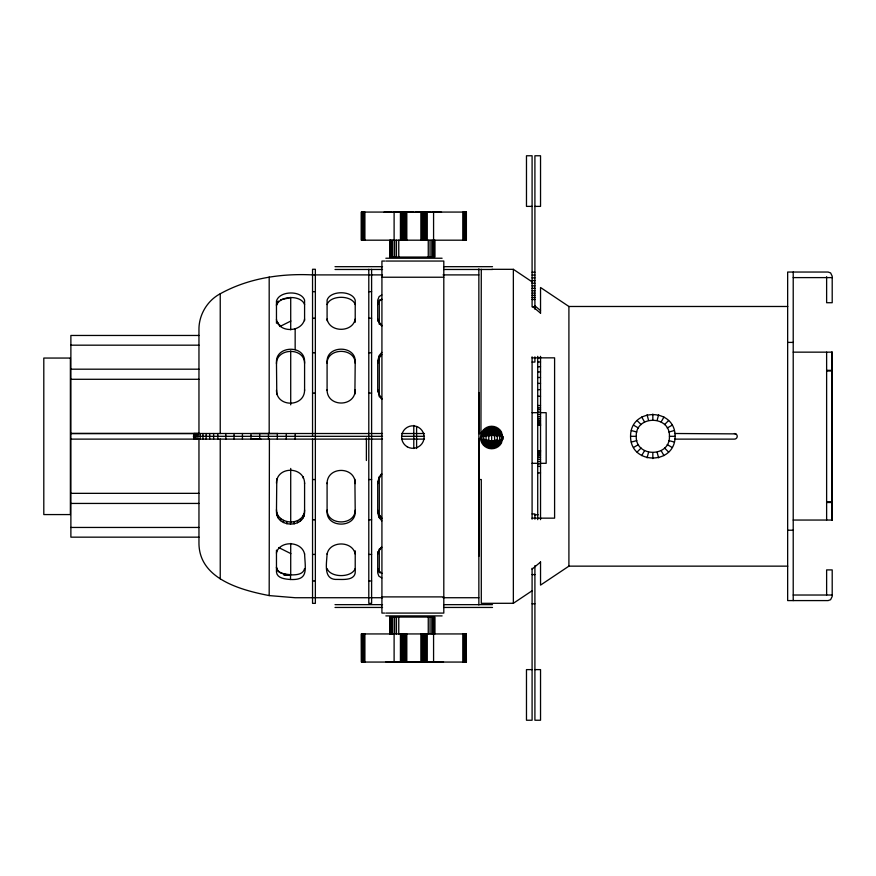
<?xml version="1.0" encoding="UTF-8"?>
<svg xmlns="http://www.w3.org/2000/svg" width="876" height="876" viewBox="0 0 876 876"><rect width="100%" height="100%" fill="white"/><g stroke="black" fill="none" stroke-linecap="round" stroke-linejoin="round"><path stroke-width="1.31" d="M478.854 556.391L478.865 439.128L480.585 439.128M286.277 433.521L286.277 439.106M277.353 433.521L277.353 439.106M268.472 433.521L268.472 439.106M259.679 433.521L259.679 439.106M250.996 433.521L250.996 439.106M242.433 433.521L242.433 439.106M234.045 433.521L234.045 439.106M225.833 433.521L225.833 439.106M217.839 433.521L217.839 439.106M213.613 433.521L213.613 439.106M209.692 433.521L209.692 439.106M206.123 433.521L206.123 439.106M202.947 433.521L202.947 439.106M200.199 433.521L200.199 439.106M197.921 433.521L197.921 439.106M196.125 433.521L196.125 439.106M194.844 433.521L194.844 439.106M199.487 439.106L193.859 439.106L193.497 436.314L193.859 433.521L199.487 433.521M194.089 433.521L194.089 439.106M480.552 436.533L481.931 431.879A11.246 11.246 0 0 1 501.411 431.879L502.923 437.507L501.411 443.136A11.246 11.246 0 0 1 481.931 443.136L480.804 440.42M630.567 436.314C630.271 407.395 675.407 407.395 675.111 436.314C675.407 465.233 630.271 465.233 630.567 436.314L636.239 436.314C635.428 414.983 670.25 414.983 669.439 436.314C670.25 457.633 635.428 457.633 636.239 436.314M276.466 363.704C276.422 347.695 304.377 347.115 304.585 363.255M276.783 478.844L276.466 511.781C276.444 527.659 304.377 528.403 304.585 512.208L304.585 482.873M276.466 483.202C276.52 465.769 304.782 466.043 304.585 483.629M304.585 389.732C304.859 407.439 276.444 407.69 276.466 390.159M304.114 515.57L304.585 510.095M327.087 363.255C327.175 347.411 355.119 347.411 355.218 363.255M327.087 483.629C326.978 466.021 355.317 466.021 355.218 483.629M355.218 389.732C355.382 407.45 326.923 407.45 327.087 389.732M354.889 394.08L355.218 361.142C355.207 345.199 327.087 345.199 327.087 361.142L327.087 390.477M355.218 510.095C355.043 525.841 327.252 525.841 327.087 510.095M377.709 363.255L378.87 358.394L381.826 354.55M377.709 483.629L378.191 480.267L381.826 474.036M484.253 435.525L483.366 435.284A8.596 8.596 0 0 1 499.977 435.284L499.09 435.525A7.676 7.676 0 0 0 484.253 435.525L484.165 435.744M303.129 478.088L303.435 476.654M276.466 305.012L276.947 302.746M276.466 305.494C279.532 295.486 301.081 294.675 304.585 304.552M304.585 319.006C302.286 331.435 282.192 333.285 276.947 322.061L276.466 319.422M327.087 304.552C330.329 294.894 351.966 294.894 355.218 304.552M355.218 319.006C352.897 332.738 329.409 332.738 327.087 319.006M304.585 568.557C302.658 577.065 289.989 574.317 283.78 574.974M377.709 304.552L378.87 301.344L381.826 299.493M327.087 554.103C329.595 540.601 352.71 540.601 355.218 554.103M355.218 568.557C351.78 577.941 330.515 577.941 327.087 568.557M377.709 554.103L378.191 551.88L381.826 547.204M276.466 553.205L276.947 550.566M478.854 480.267L478.865 439.128M647.079 457.83L648.547 452.345M657.142 420.283L658.61 414.797M378.837 478.088L381.082 474.223M481.647 434.825L482.687 432.317A10.381 10.381 0 0 1 500.667 432.317L501.707 434.825M500.021 439.61L499.977 439.73A8.596 8.596 0 0 1 483.366 439.73L484.165 439.27M501.707 440.19L500.667 442.698A10.381 10.381 0 0 1 482.687 442.698L481.647 440.19M304.585 390.477L304.585 361.142C304.465 344.837 276.356 345.593 276.466 361.58L276.783 394.518M276.466 509.646C276.63 523.848 299.691 526.575 304.114 513.456M378.837 550.446L381.082 547.358M276.947 551.048C282.433 540.098 302.078 541.861 304.585 554.103M641.703 455.608L644.539 450.691M661.139 421.936L663.975 417.02M304.585 320.693L304.585 300.172C301.333 290.186 279.269 290.679 276.466 301.07L276.466 323.211M277.232 302.286L278.349 301.092M381.826 352.36L379.166 355.601L377.709 361.142L377.709 391.835M379.593 356.291L381.082 354.703M637.093 452.06L641.101 448.052M664.577 424.575L668.596 420.568M480.782 436.489C485.381 435.219 504.532 432.153 502.572 439.511C497.01 441.241 490.998 441.515 485.271 440.562C480.234 442.654 479.829 432.689 480.804 439.533M502.539 439.533L502.572 436.489M532.093 569.115L540.536 562.063M478.854 479.533L481.296 479.533L481.296 603.323L513.358 603.29L532.093 590.763M787.765 566.148L568.907 566.148L540.536 585.113L540.536 561.823M312.546 274.9C280.835 273.312 248.28 278.25 220.237 293.767C207.185 300.676 198.699 315.108 198.961 329.869L198.961 433.686M633.556 447.45L638.462 444.614M667.216 428.014L672.133 425.178M381.826 294.96L379.166 296.526L377.709 300.172L377.709 321.196M379.593 300.337L381.826 299.187M279.893 326.507L290.854 321.032M280.583 299.789L290.525 297.654M483.366 439.73L484.253 439.5M499.977 435.284L498.192 435.766A6.745 6.745 0 0 0 485.151 435.766L483.366 435.284M631.322 442.073L636.808 440.606M668.881 432.021L674.356 430.543M480.639 439.303L482.216 439.511A73.737 44.884 90 0 1 483.88 439.763M502.923 436.653L501.127 436.489A73.737 44.884 90 0 1 499.473 436.237M277.539 322.872L280.583 326.003M284.459 574.776L290.525 574.974L290.525 579.507C308.637 580.328 305.308 569.969 304.585 553.752M260.906 439.106L252.518 439.106M269.403 439.106L269.184 595.581L295.157 597.728L382.494 597.728M480.935 433.5L481.296 269.304M532.093 206.386L526.476 206.386L526.476 155.764L532.093 155.764L532.093 306.096L540.536 313.148M534.908 206.386L540.536 206.386L540.536 155.764L534.908 155.764L534.908 309.206M383.951 212.244L392.12 212.244M393.204 212.244L402.905 212.244M403.967 212.244L413.866 212.244M415.235 212.244L423.447 212.244M424.312 212.244L430.784 212.244M431.824 212.244L441.526 212.244M385.845 258.234L442.095 258.234M384.684 261.048L381.925 261.048L381.925 613.08L384.684 613.08M385.845 261.048L443.803 261.048L443.803 613.08L385.845 613.08M335.015 266.676L382.527 266.676M443.639 266.676L492.509 266.676M335.015 269.479L382.527 269.479M443.639 269.479L492.509 269.479M532.093 272.195L534.908 272.195M315.36 274.9L368.796 274.9M371.61 274.9L382.494 274.9M443.081 274.9L478.854 274.9M312.546 274.965L315.36 274.965M368.796 274.965L371.61 274.965M532.093 275.053L534.908 275.053M381.925 277.232L443.803 277.232M793.218 277.604L832.2 277.604M532.093 277.856L534.908 277.856M532.093 280.583L534.908 280.583M532.093 283.255L534.908 283.255M532.093 285.839L534.908 285.839M532.093 288.357L534.908 288.357M532.093 290.777L534.908 290.777M312.546 291.653L315.36 291.653M368.796 291.653L371.61 291.653M532.093 293.11L534.908 293.11M532.093 295.343L534.908 295.343M532.093 297.479L534.908 297.479M532.093 299.504L534.908 299.504M540.536 313.247L540.536 287.503L568.907 306.48L787.765 306.48M532.093 306.885L534.908 306.885M312.546 318.196L315.36 318.196M368.796 318.196L371.61 318.196M198.961 335.464L70.879 335.464L70.879 537.163L198.961 537.163M787.655 342.406L793.218 342.406M70.879 345.177L198.961 345.177M793.218 352.152L832.2 352.152L832.2 520.048L793.218 520.048M312.546 352.798L315.36 352.798M368.796 352.798L371.61 352.798M537.722 357.594L540.536 357.594M532.093 357.846L554.596 357.846L554.596 518.154L532.093 518.154M532.093 362.062L534.908 362.062L534.908 356.839M537.722 361.974L540.536 361.974M537.722 366.759L540.536 366.759M70.879 369.19L198.961 369.19M826.626 370.34L832.2 370.34M826.626 370.997L832.2 370.997M537.722 371.939L540.536 371.939M537.722 377.49L540.536 377.49M70.879 379.286L198.961 379.286M537.722 383.403L540.536 383.403M537.722 389.645L540.536 389.645M312.546 393.083L315.36 393.083M368.796 393.083L371.61 393.083M537.722 396.226L540.536 396.226M537.722 405.533L540.536 405.533M537.722 407.877L540.536 407.877M537.722 409.618L540.536 409.618M537.722 412.103L540.536 412.103M532.093 412.684L537.722 412.684M540.536 412.684L546.164 412.684L546.164 463.316L540.536 463.316M537.722 414.436L540.536 414.436M537.722 416.593L540.536 416.593M537.722 418.553L540.536 418.553M537.722 420.294L540.536 420.294M537.722 421.805L540.536 421.805M537.722 423.064L540.536 423.064M537.722 424.05L540.536 424.05M537.722 424.761L540.536 424.761M537.722 425.199L540.536 425.199M537.722 425.342L540.536 425.342M198.961 433.5L70.879 433.5L382.494 433.521M252.518 433.521L277.966 433.521M478.854 433.5L481.077 433.5M674.509 433.5L735.818 433.883M401.547 433.521L424.477 433.521M481.296 433.5L478.865 433.5L478.942 392.547M193.497 436.314L382.494 436.314M401.547 436.314L424.477 436.314M669.439 436.314L675.111 436.314M70.879 439.128L382.494 439.106M401.547 439.106L424.477 439.106M674.564 439.128L734.406 439.128A2.825 2.803 0 0 0 737.22 436.336A2.825 2.803 0 0 0 734.406 433.532M537.722 450.658L540.536 450.658M537.722 450.801L540.536 450.801M537.722 451.239L540.536 451.239M537.722 451.95L540.536 451.95M537.722 452.936L540.536 452.936M537.722 454.195L540.536 454.195M537.722 455.706L540.536 455.706M537.722 457.447L540.536 457.447M537.722 459.407L540.536 459.407M537.722 461.564L540.536 461.564M532.093 463.316L537.722 463.316M537.722 463.897L540.536 463.897M537.722 466.382L540.536 466.382M537.722 472.909L540.536 472.909M312.546 479.544L315.36 479.544M368.796 479.544L371.61 479.544M70.879 493.341L198.961 493.341M826.626 501.86L832.2 501.86M826.626 502.495L832.2 502.495M70.879 503.437L198.961 503.437M532.093 513.938L534.908 513.938L534.908 519.161M534.513 514.781L538.127 514.781M312.546 519.829L315.36 519.829M368.796 519.829L371.61 519.829M70.879 527.451L198.961 527.451M787.655 530.221L793.218 530.221M312.546 554.431L315.36 554.431M368.796 554.431L371.61 554.431M532.093 574.579L534.908 574.579M312.546 580.974L315.36 580.974M368.796 580.974L371.61 580.974M793.218 595.023L832.2 595.023M381.925 596.895L443.803 596.895M443.081 597.728L478.854 597.728M532.093 603.805L534.908 603.805M335.015 604.648L382.527 604.648M443.639 604.648L492.509 604.648M335.015 607.451L382.527 607.451M443.639 607.451L492.509 607.451M385.845 615.894L442.095 615.894M385.955 661.884L395.656 661.884M396.697 661.884L403.168 661.884M404.033 661.884L412.246 661.884M413.614 661.884L423.513 661.884M424.575 661.884L434.277 661.884M435.361 661.884L443.53 661.884M532.093 669.614L526.476 669.614L526.476 720.236L532.093 720.236L532.093 568.294M534.908 669.614L540.536 669.614L540.536 720.236L534.908 720.236L534.908 565.622M491.983 269.315L513.358 269.326L532.093 281.864M290.525 574.656C285.379 574.273 277.144 573.55 276.466 567.133M290.525 579.507C285.445 579.091 277.079 578.478 276.466 572.039L276.466 550.128M502.704 439.303L501.127 439.511A73.737 44.884 -90 0 0 499.473 439.763M480.639 436.697L482.216 436.489A73.737 44.884 90 0 0 483.88 436.237M269.184 595.581C240.703 590.041 198.721 578.861 198.961 542.759L198.961 438.942M286.89 574.7C282.981 573.747 276.652 572.74 276.466 567.615M631.322 430.543L636.808 432.021M668.881 440.606L674.356 442.073M278.678 547.544L290.854 553.621M381.826 573.134L378.87 571.283M381.826 573.441L378.541 571.283L377.709 568.557M381.826 577.974L378.837 576.101L377.709 572.937L377.709 551.913M633.556 425.178L638.462 428.014M667.216 444.614L672.133 447.45M534.908 305.866L540.536 310.564M637.093 420.568L641.101 424.575M664.577 448.052L668.596 452.06M381.826 325.423L379.166 322.182M381.826 326.069L379.593 323.671L377.709 319.006M381.826 518.077L378.87 514.234M381.826 518.723L378.541 514.234L377.709 510.095M381.826 520.913L378.837 517.015L377.709 512.208L377.709 481.515M381.826 398.591L379.166 394.539M381.826 399.401L379.593 396.412L377.709 389.732M276.947 321.58L277.867 322.839M641.703 417.02L644.539 421.936M661.139 450.691L663.975 455.608M647.079 414.797L648.547 420.283M657.142 452.345L658.61 457.83M354.889 479.271L355.218 512.208C355.119 528.053 327.186 528.053 327.087 512.208L327.087 482.873M832.058 352.152L832.058 520.048M831.893 352.152L831.893 520.048M826.626 276.696L826.626 302.724L832.2 302.724L832.2 276.192L830.601 272.918L828.116 272.042L787.655 272.042L787.655 600.586L828.116 600.586L830.601 599.71L832.2 596.436L832.2 569.904L826.626 569.904L826.626 595.023M826.626 352.152L826.626 520.048M793.218 272.042L793.218 600.586M652.839 414.041L652.839 419.714M652.839 452.914L652.839 458.586M568.907 306.48L568.907 566.148M540.536 356.346L540.536 519.654M537.722 356.346L537.722 519.654M532.093 356.839L532.093 519.161M513.358 269.326L513.358 603.29M501.411 436.117L501.411 439.883M499.627 435.69L499.627 440.31M497.294 435.284L497.294 440.716M494.59 434.989L494.59 441.011M491.677 434.89L491.677 441.11M488.764 434.989L488.764 441.011M486.049 435.284L486.049 440.716M483.716 435.69L483.716 440.31M481.931 436.117L481.931 439.883M478.854 268.812L478.854 604.977M466.141 212.069L466.141 240.188M466.141 633.939L466.141 662.059M465.966 212.069L465.966 240.188M465.966 633.939L465.966 662.059M465.736 212.069L465.736 240.188M465.736 633.939L465.736 662.059M465.474 212.069L465.474 240.188M465.474 633.939L465.474 662.059M465.178 212.069L465.178 240.188M465.178 633.939L465.178 662.059M464.838 212.069L464.838 240.188M464.838 633.939L464.838 662.059M464.477 212.069L464.477 240.188M464.477 633.939L464.477 662.059M464.083 212.069L464.083 240.188M464.083 633.939L464.083 662.059M463.667 212.069L463.667 240.188M463.667 633.939L463.667 662.059M462.791 212.069L462.791 240.188M462.791 633.939L462.791 662.059M434.846 240.188L434.846 257.062L389.853 257.062L389.853 240.188M434.846 633.939L434.846 617.065L389.853 617.065L389.853 633.939M434.463 240.188L434.463 257.062M434.463 617.065L434.463 633.939M434.08 240.188L434.08 257.062M434.08 617.065L434.08 633.939M433.576 212.069L433.576 240.188M433.576 633.939L433.576 662.059M432.952 240.188L432.952 257.062M432.952 617.065L432.952 633.939M431.835 240.188L431.835 257.062M431.835 617.065L431.835 633.939M430.039 240.188L430.039 257.062M430.039 617.065L430.039 633.939M428.255 240.188L428.255 257.062M428.255 617.065L428.255 633.939M427.258 212.069L427.258 240.188M427.258 633.939L427.258 662.059M426.196 212.069L426.196 240.188M426.196 633.939L426.196 662.059M425.134 212.069L425.134 240.188M425.134 633.939L425.134 662.059M424.072 212.069L424.072 240.188M424.072 633.939L424.072 662.059M423.009 212.069L423.009 240.188M423.009 633.939L423.009 662.059M421.936 212.069L421.936 240.188M421.936 633.939L421.936 662.059M420.874 212.069L420.874 240.188M420.874 633.939L420.874 662.059M416.604 426.787L416.604 448.534M413.79 425.44L413.79 448.534M406.814 212.069L406.814 240.188M406.814 633.939L406.814 662.059M405.741 212.069L405.741 240.188M405.741 633.939L405.741 662.059M404.679 212.069L404.679 240.188M404.679 633.939L404.679 662.059M403.617 212.069L403.617 240.188M403.617 633.939L403.617 662.059M402.555 212.069L402.555 240.188M402.555 633.939L402.555 662.059M401.493 212.069L401.493 240.188M401.493 633.939L401.493 662.059M400.431 212.069L400.431 240.188M400.431 633.939L400.431 662.059M398.766 240.188L398.766 257.062M398.766 617.065L398.766 633.939M396.434 240.188L396.434 257.062M396.434 617.065L396.434 633.939M394.649 240.188L394.649 257.062M394.649 617.065L394.649 633.939M394.112 212.069L394.112 240.188M394.112 633.939L394.112 662.059M392.864 240.188L392.864 257.062M392.864 617.065L392.864 633.939M391.736 240.188L391.736 257.062M391.736 617.065L391.736 633.939M390.619 240.188L390.619 257.062M390.619 617.065L390.619 633.939M390.236 240.188L390.236 257.062M390.236 617.065L390.236 633.939M379.297 300.052L379.297 324.35M379.297 356.225L379.297 396.817M379.297 476.478L379.297 517.825M379.297 548.945L379.297 572.816M371.61 269.271L371.61 603.356L368.796 603.356L368.796 269.271M366.387 438L366.387 460.502M364.898 212.069L364.898 240.188M364.898 633.939L364.898 662.059M364.022 212.069L364.022 240.188M364.022 633.939L364.022 662.059M363.606 212.069L363.606 240.188M363.606 633.939L363.606 662.059M363.212 212.069L363.212 240.188M363.212 633.939L363.212 662.059M362.85 212.069L362.85 240.188M362.85 633.939L362.85 662.059M362.511 212.069L362.511 240.188M362.511 633.939L362.511 662.059M362.215 212.069L362.215 240.188M362.215 633.939L362.215 662.059M361.952 212.069L361.952 240.188M361.952 633.939L361.952 662.059M361.722 212.069L361.722 240.188M361.722 633.939L361.722 662.059M361.536 212.069L361.536 240.188M361.536 633.939L361.536 662.059M355.218 322.291L355.218 300.172C352.141 290.285 330.164 290.285 327.087 300.172L327.087 320.693M355.218 550.818L355.218 572.937C353.937 580.503 343.25 579.43 337.512 579.419C322.707 580.361 326.781 563.213 327.087 553.752M312.546 436.314L312.546 269.271L315.36 269.271L315.36 603.356L312.546 603.356L312.546 439.106M303.764 514.234L303.764 516.347M303.457 514.836L303.457 517.015M302.702 516.336L302.702 518.515M300.468 518.723L300.468 520.913M297.555 520.563L297.555 522.742M295.157 328.719L295.157 349.71M295.157 433.521L295.157 439.106M294.161 521.702L294.161 523.892M290.712 297.391L290.712 329.814M290.712 350.882L290.712 404.865M290.712 468.441L290.712 522.446M290.712 543.481L290.712 574.612M290.525 522.052L290.525 524.242M286.89 521.625L286.89 523.815M283.495 520.366L283.495 522.556M280.583 518.439L280.583 520.629M278.349 515.964L278.349 518.165M277.78 322.718L277.78 323.31M276.947 513.04L276.947 515.165M269.184 277.035L269.184 433.521M220.237 293.767L220.237 433.576M220.237 439.051L220.237 578.861M496.188 440.562A73.737 44.884 -90 0 1 497.82 440.113M497.82 435.887A73.737 44.884 90 0 1 496.188 435.438M485.523 440.113A73.737 44.884 90 0 1 487.155 440.562M487.155 435.438A73.737 44.884 90 0 1 485.523 435.887M500.842 439.971A9.494 9.494 0 0 1 482.501 439.971M482.501 435.054A9.494 9.494 0 0 1 500.842 435.054M498.324 441.351A7.676 7.676 0 0 1 485.019 441.351M497.513 440.88A6.745 6.745 0 0 1 485.83 440.88M496.703 440.409A5.803 5.803 0 0 1 486.651 440.409M486.07 436.007A5.803 5.803 0 0 1 497.283 436.007M495.882 439.938A4.851 4.851 0 0 1 487.472 439.938M486.99 436.248A4.851 4.851 0 0 1 496.363 436.248M494.425 440.256A3.887 3.887 0 0 1 488.917 440.256M488.304 435.558A3.887 3.887 0 0 1 495.05 435.558M489.136 436.051A2.924 2.924 0 0 1 494.206 436.051M490.702 435.821A1.949 1.949 0 0 1 491.173 435.624M466.382 212.069L361.306 212.069L361.306 240.188L466.382 240.188L466.382 212.069M70.376 358.054L43.8 358.054L43.8 514.573L70.376 514.573L70.376 358.054M466.382 633.939L361.306 633.939L361.405 662.059L466.382 662.059L466.284 633.939M407.241 446.804A11.246 11.246 0 0 0 424.115 437.058A11.246 11.246 0 0 0 407.241 427.324A11.246 11.246 0 0 0 407.241 446.804"/></g></svg>
